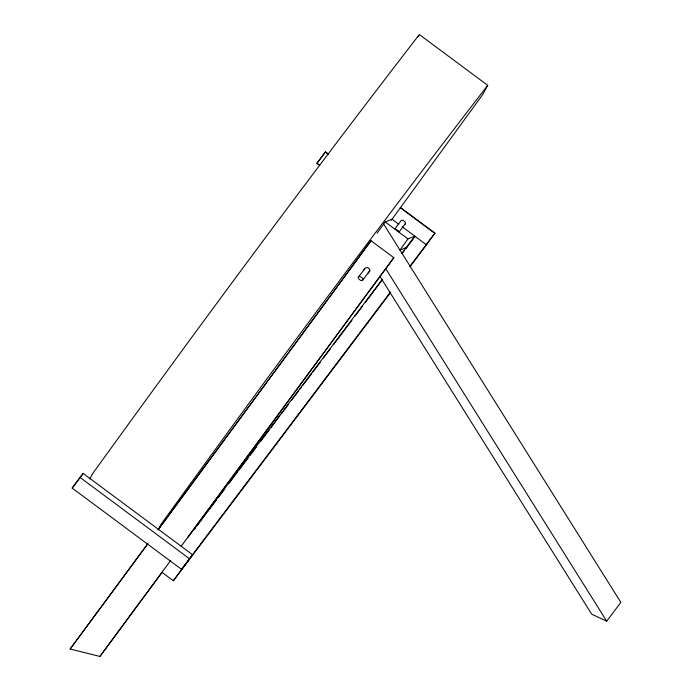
<?xml version="1.0" encoding="UTF-8"?>
<svg xmlns="http://www.w3.org/2000/svg" width="691" height="691" viewBox="0 0 691 691"><rect width="100%" height="100%" fill="white"/><g stroke="black" fill="none" stroke-linecap="round" stroke-linejoin="round"><path stroke-width="1.04" d="M89.778 478.949L92.793 473.404C199.5 325.556 307.866 178.848 419.351 34.55L487.708 85.338L482.681 94.581L391.296 220.239M417.839 37.323L418.85 35.474M158.135 529.738L161.15 524.193C267.858 376.345 376.224 229.637 487.708 85.338M187.935 537.296L393.827 257.674L371.041 240.744L158.144 529.867M377.096 233.213L385.198 221.966L392.298 219.151M401.851 253.407L414.833 236.184L407.984 238.896L399.882 250.142L406.826 247.395M184.687 565.368L181.552 569.358L72.184 488.096L80.044 477.429L83.179 473.439L192.547 554.692L390.519 292.017M83.179 473.439L72.184 488.096M162.333 572.036L99.919 656.45L70.145 649.004L147.952 543.437M158.369 529.297L371.041 240.744M147.269 544.629L70.145 649.004M99.919 656.45L170.737 560.366M393.827 257.674L181.154 546.227L382.373 279.242M181.552 569.358L192.547 554.692L173.346 580.751L161.953 572.286M319.449 165.313L316.858 163.387L325.314 151.994L328.156 153.808M316.858 163.387L325.573 151.89M400.495 207.559L434.941 233.152L409.996 266.173M426.477 244.545L434.941 233.152M370.203 270.319L362.343 280.641L360.572 280.356L358.862 279.017L358.206 277.411L364.641 268.877M394.881 228.756L401.462 220.144L403.224 220.429L404.935 221.768L405.591 223.366L399.156 231.908M194.37 529.271L195.665 527.553M196.961 525.834L206.039 513.793M207.335 512.074L216.413 500.025M218.356 497.442L224.843 488.848M228.73 483.683L237.808 471.642M239.103 469.915L248.181 457.874M250.125 455.291L256.611 446.697M260.498 441.532L269.576 429.491M270.872 427.764L279.95 415.723M281.246 414.004L288.38 404.537M291.619 400.244L298.745 390.778M300.049 389.059L301.345 387.34M302.641 385.613L311.719 373.572M313.014 371.853L320.14 362.386M323.388 358.085L330.514 348.627M333.762 344.325L351.909 320.235M355.157 315.934L362.283 306.476M365.53 302.174L381.734 280.667M403.129 252.284L404.425 250.557M405.721 248.838L414.799 236.797M173.346 580.751L390.536 292.578M409.988 266.769L426.839 244.398L426.226 244.649L402.171 226.778M379.851 276.27L591.686 614.161L606.698 621.183L620.855 602.397L383.669 224.083M363.907 269.853L365.453 267.918L367.733 267.521L369.409 268.903L369.504 271.252L367.957 273.187M358.206 277.411L358.992 276.478L360.762 276.771L362.473 278.11L363.129 279.708M404.805 224.299L405.591 223.366M325.314 151.994L328.761 154.551M400.236 207.663L434.682 233.256M317.109 163.283L319.7 165.209M392.047 219.254L398.793 224.264M385.198 221.966L407.984 238.896M80.044 477.429L189.412 558.691M385.794 268.825L606.698 621.183M396.185 229.49L394.976 228.626L399.217 231.83L396.185 229.49"/></g></svg>
